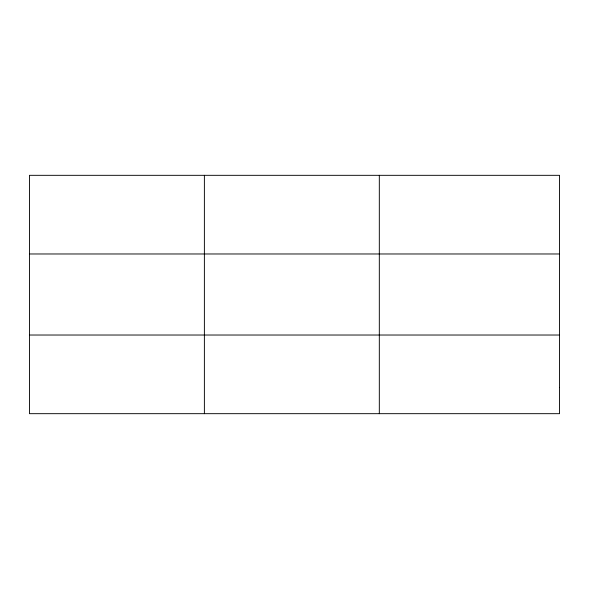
<?xml version="1.0" encoding="UTF-8"?>
<svg xmlns="http://www.w3.org/2000/svg" width="589" height="589" viewBox="0 0 589 589"><rect width="100%" height="100%" fill="white"/><g stroke="black" fill="none" stroke-linecap="round" stroke-linejoin="round"><path stroke-width="0.88" d="M204.383 175.323L204.383 413.677M379.316 175.323L379.316 413.677M29.45 253.977L559.55 253.977M29.45 335.023L559.55 335.023M559.55 387.459L559.55 413.677L29.45 413.677L29.45 175.323L559.55 175.323L559.55 387.459"/></g></svg>
